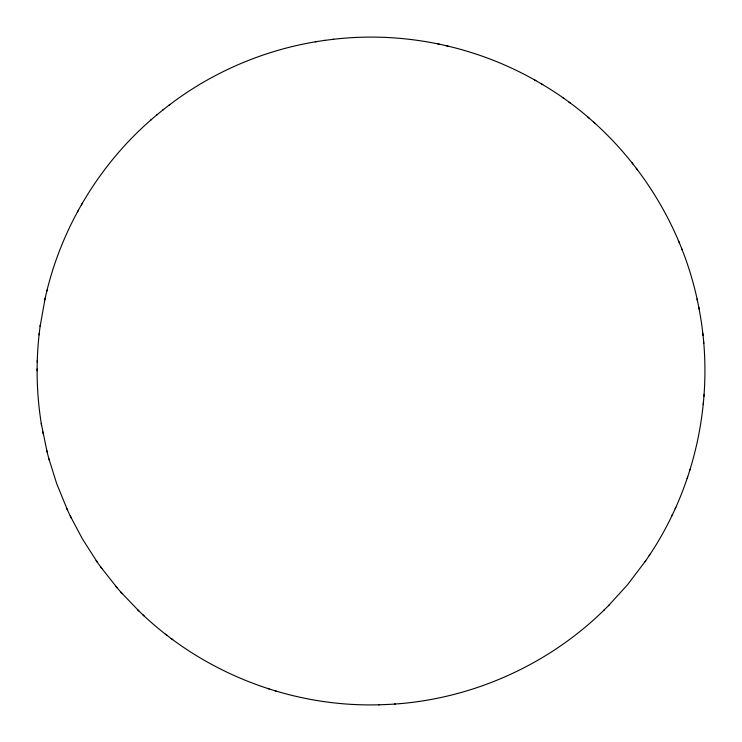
<?xml version="1.0" encoding="UTF-8"?>
<svg xmlns="http://www.w3.org/2000/svg" width="742" height="742" viewBox="0 0 742 742"><rect width="100%" height="100%" fill="white"/><g stroke="black" fill="none" stroke-linecap="round" stroke-linejoin="round"><path stroke-width="1.11" d="M41.58 425.352C36.534 394.939 35.764 363.821 39.261 333.195M37.1 370.731L37.137 368.867M37.239 362.217L37.276 360.371M649.074 555.823C697.48 483.654 715.724 392.119 698.686 306.91M703.212 404.603L703.397 402.6M703.898 396.525L704.084 394.503M40.105 326.489L45.141 298.219M39.057 334.93L40.309 324.783M46.709 291.578C63.422 222.693 102.832 159.493 157.508 114.351M44.789 299.796L47.061 290.029M687.166 478.377L687.704 476.716M689.587 470.901L690.134 469.204M671.918 515.681L672.595 514.271M675.137 508.762L675.823 507.296M77.437 211.989L78.541 210.051M81.379 204.977L82.455 203.095M608.505 605.667L627.704 584.548L645.707 560.776M644.993 561.833L649.807 554.719M386.517 704.52C467.46 701.042 546.576 666.65 604.322 609.831M603.7 610.443L609.163 605.018M150.709 120.13L151.581 119.416M169.204 105.076C214.373 70.573 268.604 48.109 324.903 40.356M156.701 115.01L163.611 109.38M162.869 109.992L169.872 104.52M315.322 41.812L316.222 41.691M332.546 39.391C402.396 31.006 474.732 45.809 535.835 80.628M323.92 40.485L333.631 39.243M142.622 614.552C205.682 674.172 292.765 707.358 379.514 704.77M394.466 704.047L395.291 704.01M378.578 704.807L387.398 704.483M446.025 45.689L448.149 46.18M437.687 43.852L439.746 44.334M267.649 688.493L269.17 688.966M275.022 690.774L276.497 691.238M541.345 83.827C623.011 131.668 681.981 215.95 699.103 309.015M534.453 79.83L542.754 84.644M562.529 97.471L563.92 98.491M568.789 101.988L570.199 103.017M165.549 634.197L167.154 635.421M171.161 638.454L172.747 639.669M593.591 122.115L594.973 123.348M587.998 117.208L589.371 118.432M120.825 592.097L138.94 611.018M137.409 609.581L144.133 615.971M100.587 566.842L117.338 588.072M115.928 586.458L122.226 593.693M636.339 168.313L637.573 169.918M631.702 162.35L632.926 163.945M70.184 515.848L82.408 538.905L97.388 562.315M96.117 560.553L101.849 568.585M48.694 458.139L56.754 483.84L67.661 510.477M66.743 508.53L71.102 517.795M678.578 241.011L679.375 243.005M681.583 248.431L682.38 250.425M41.237 423.357L47.126 452.063M46.598 450.06L49.232 460.151M697.044 298.924L697.471 301.039M42.693 431.658L43.036 433.653M702.767 333.241L702.989 335.365M703.564 341.394L703.778 343.5"/></g></svg>
